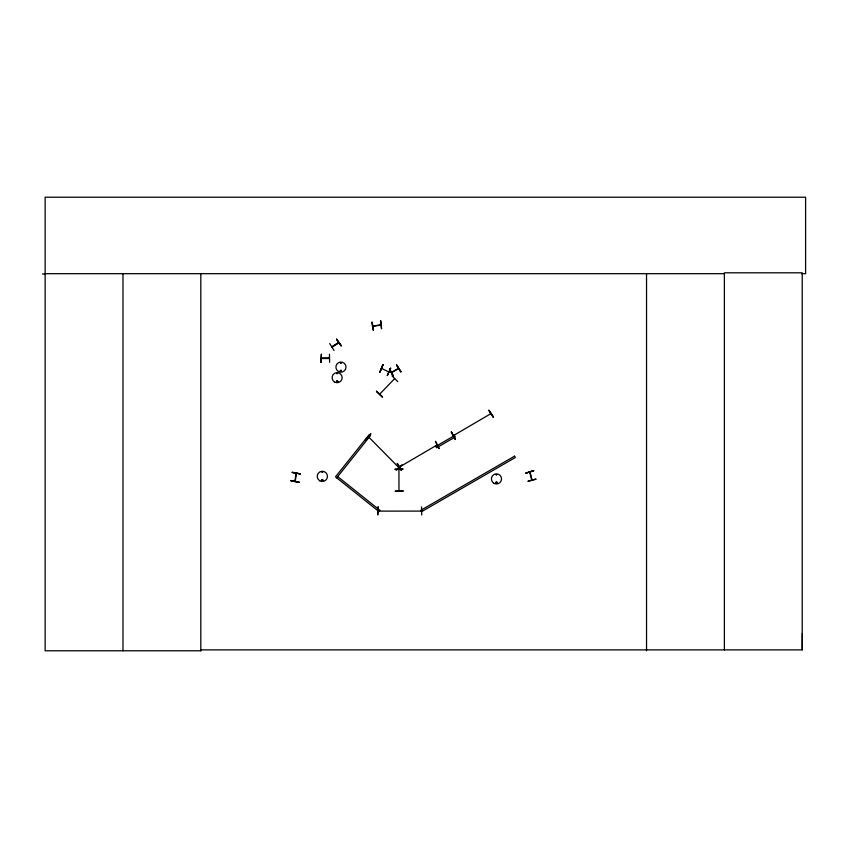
<?xml version="1.0" encoding="UTF-8"?>
<svg xmlns="http://www.w3.org/2000/svg" width="848" height="848" viewBox="0 0 848 848"><rect width="100%" height="100%" fill="white"/><g stroke="black" fill="none" stroke-linecap="round" stroke-linejoin="round"><path stroke-width="1.27" d="M801.636 273.681L805.6 273.681L805.6 197.224L45.135 197.224L45.135 650.776L200.934 650.776L200.828 649.886L802.219 649.886L802.335 633.488M368.816 437.557L368.509 436.773M398.952 467.672L398.316 467.036M331.971 347.076L338.787 342.677M321.911 472.05L322.728 472.389L321.996 471.965M321.562 480.159C323.597 477.784 322.77 482.501 321.636 480.35M337.663 381.611L336.741 381.081L337.25 381.929M337.833 381.653C336.667 378.621 335.893 384.091 337.907 381.462M340.525 362.774C341.543 364.492 341.214 361.195 340.61 363.092M340.228 370.883C342.465 368.35 340.938 373.83 340.324 370.523M496.917 474.71L496.091 474.933L496.822 474.509M295.274 481.198L296.376 473.449M399.546 466.654L400.256 466.241M400.065 466.252L399.662 466.962M400.383 466.559L399.694 466.898L437.059 444.999M453.457 435.586L490.897 413.644M398.496 368.308L391.606 372.24M392.295 372.314L391.479 372.314M398.942 469.336L398.973 490.981M372.876 325.992L373.767 325.844M379.989 324.826L380.879 324.689M379.925 393.917L394.649 378.643M495.794 482.311C496.377 485.385 498.02 480.89 495.963 482.194M496.059 482.459C496.684 484.78 497.225 480.752 496.006 482.83M497.108 483.074L497.182 482.512M382.872 364.64L379.893 372.187L382.84 364.619M379.798 372.145L383.19 364.788M387.377 375.579L390.674 368.18M378.166 510.814L379.067 511.09L378.166 511.09M372.961 325.982L380.816 325.007M529.714 472.294L531.717 479.979M532.056 479.788L530.106 472.188M336.783 373.268C338.543 372.611 336.37 374.986 336.91 373.088M341.341 371.276L340.811 370.353L340.949 371.371M336.72 477.848L370.428 435.618L369.198 434.632L335.49 476.862L378.95 511.556L379.925 510.316L337.705 476.608M321.456 358.195L329.48 358.142M329.406 358.45L321.434 358.45L329.48 358.428M376.491 391.384L382.395 396.949L376.512 391.373M397.744 381.589L392.03 375.844M365.446 439.688L370.894 433.688L365.52 439.773M401.984 464.768L396.207 470.449M331.897 346.747L338.628 342.433M332.087 347.033L338.776 342.751M437.07 445.359L436.497 445.656M453.394 435.257L454.125 435.289M398.539 368.71L391.734 372.579M322.622 480.636C323.332 478.548 320.788 480.763 322.463 480.625M381.632 368.371L388.861 372.06M329.702 343.546L334.006 350.415M341.246 345.74L336.508 339.158L341.278 345.719M397.108 463.549L401.242 470.523M455.047 439.19L451.337 431.961L455.079 439.169M435.469 441.395L439.179 448.613L435.437 441.416M493.398 417.036L488.914 410.273L493.366 417.057M436.349 445.412L436.985 445.041M453.532 435.543L453.924 434.939M490.186 414.057L490.78 413.676M400.987 371.71L396.546 364.916L400.956 371.731M398.337 368.361L397.903 369.028M393.186 376.215L389.529 368.975L393.218 376.194M296.09 473.29L294.913 481.145M525.898 473.025L533.731 470.926M528.06 481.07L535.883 478.972M528.134 481.357L535.968 479.3M378.897 511.132L378.25 510.814L378.961 510.772M371.806 322.208L373.152 330.201M380.922 324.964L373.099 326.289M329.459 354.231L329.618 362.34M378.144 506.903L377.742 515.001L378.081 506.903M421.53 506.903L421.7 515.001M421.477 510.814L420.661 511.1L421.562 510.814M395.062 469.241L403.16 469.05L395.062 469.294M403.171 491.024L395.062 491.225L403.171 490.971M42.4 273.999L45.135 273.989M45.135 273.681L724.383 273.681M421.477 511.09L378.335 511.132M292.231 472.622L300.234 473.873M291.055 480.816L299.068 481.971M390.631 368.159L387.282 375.537M341.15 362.541L341.108 362.743M368.53 436.847L398.889 467.608L398.369 467.089M376.629 391.246L382.363 396.981M336.603 339.094L340.949 345.931M488.967 410.241L493.112 417.205M451.284 431.992L455.334 439.02M397.405 463.379L401.496 470.375M396.588 364.894L400.616 371.933M389.476 368.997L393.525 376.024M372.134 322.155L373.449 330.148M802.219 649.886L802.219 272.802L724.383 272.802L724.383 649.886M646.536 273.681L646.536 650.776M200.817 273.681L200.817 650.776M122.981 273.681L122.981 650.776M291.055 480.763L299.026 482.321L291.055 480.763M292.274 472.294L300.234 473.894L292.274 472.294M454.507 435.607L435.798 446.408L436.582 447.776L455.302 436.964L454.507 435.607M514.545 456.16L420.968 510.189L421.753 511.556L515.34 457.517L514.545 456.16M533.646 470.598L525.93 473.131L533.646 470.598M380.688 320.756L381.558 328.823L380.646 320.756M321.35 354.284L320.957 362.393L321.35 354.284M334.61 382.035A5.035 5.035 0 0 0 342.157 377.678A5.035 5.035 0 0 0 334.61 373.321A5.035 5.035 0 0 0 334.61 382.035M319.781 480.805A5.13 5.13 0 0 0 327.466 476.375A5.13 5.13 0 0 0 319.781 471.933A5.13 5.13 0 0 0 319.781 480.805M493.939 483.307A5.067 5.067 0 0 0 501.539 478.919A5.067 5.067 0 0 0 493.939 474.53A5.067 5.067 0 0 0 493.939 483.307M338.426 371.477A5.056 5.056 0 0 0 346.005 367.099A5.056 5.056 0 0 0 338.426 362.721A5.056 5.056 0 0 0 338.426 371.477"/></g></svg>
